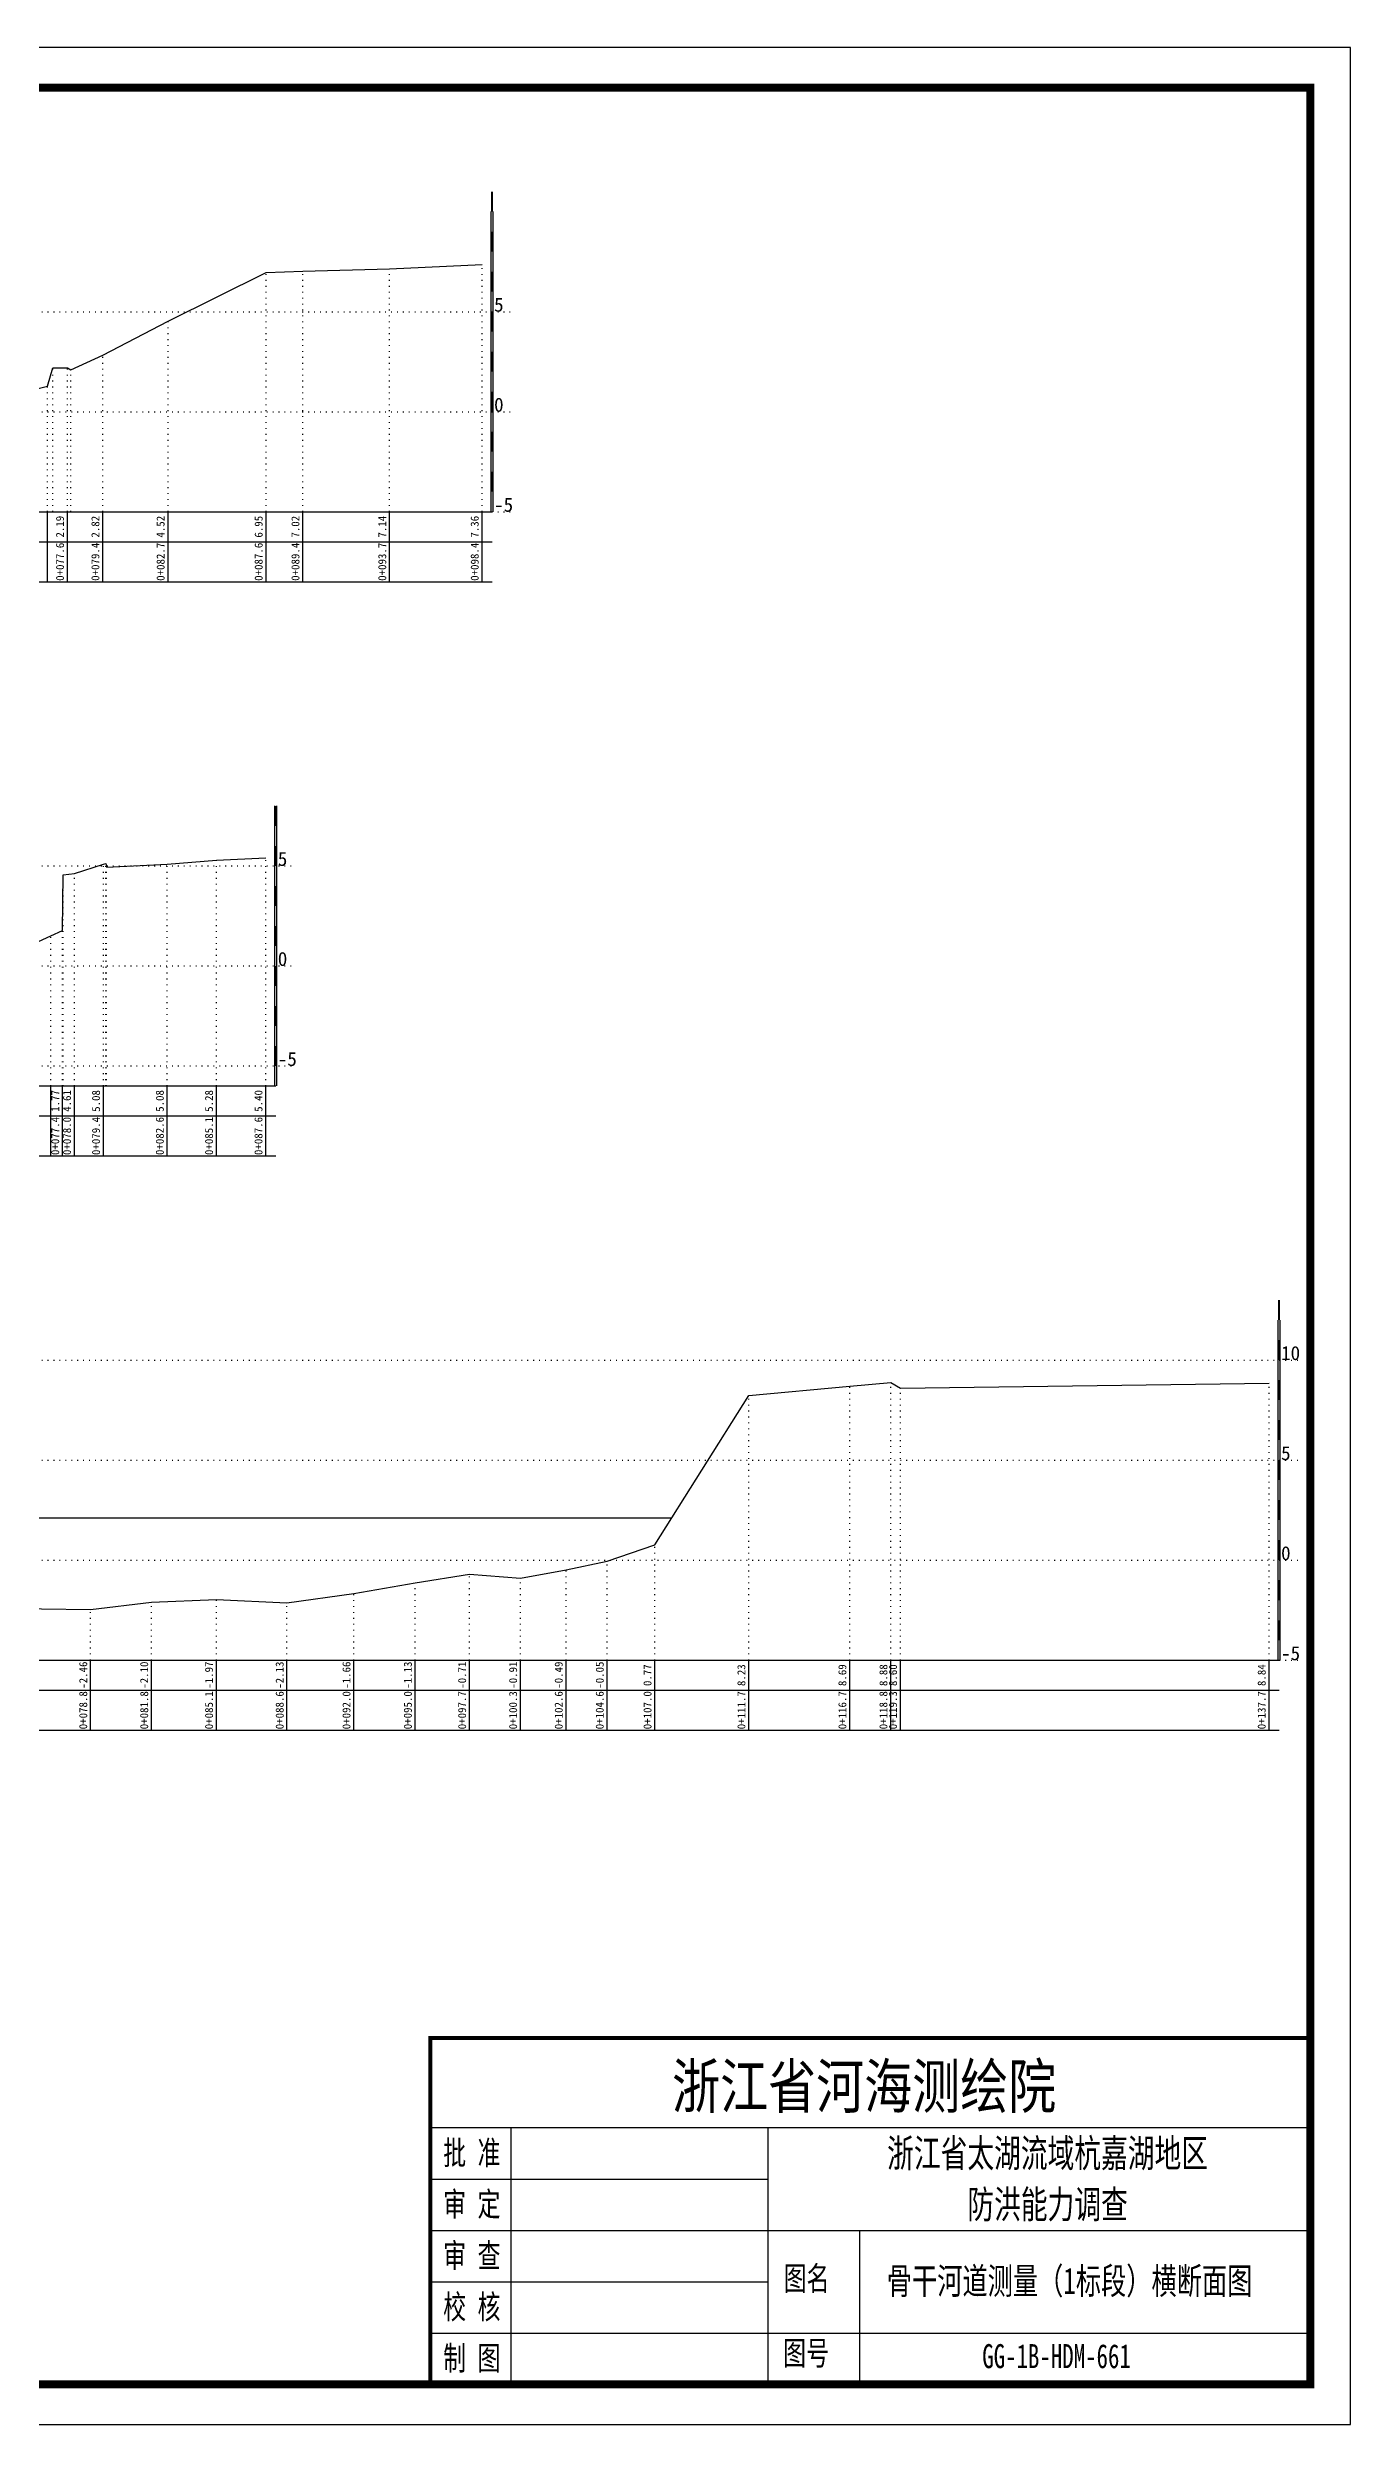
# Model space of a CAD drawing. Header units: millimetres. Extents: x 519117 to 521788, y 3371934 to 3372232.
# Drawn here: x 519373.7 to 519536.5, y 3371934.1 to 3372231.1 of the extents above; entities that cross this region are included whole.
import ezdxf
from ezdxf.enums import TextEntityAlignment as Align

# ---------------------------------------------------------------- set-up
doc = ezdxf.new("R2010")
doc.units = ezdxf.units.MM
doc.header["$LTSCALE"] = 0.4
doc.header["$MEASUREMENT"] = 0
doc.linetypes.add('X4', pattern=[1.6, 0, -1.6])
for name, color, linetype in [('DMX', 1, 'Continuous'), ('TEXT', 7, 'Continuous'), ('zdm1', 5, 'Continuous'), ('ZDMT5', 3, 'Continuous'), ('图层1', 4, 'Continuous'), ('图框', 7, 'Continuous')]:
    doc.layers.add(name, color=color, linetype=linetype)
doc.styles.add('HDM', font='仿宋_GB2312.ttf')
doc.styles.add('tk2', font='SimSun.ttf', dxfattribs={"width": 0.8})

msp = doc.modelspace()

# ---------------------------------------------------------------- linework, layer by layer
at = {"lineweight": 100, "const_width": 0.5}
msp.add_lwpolyline([(519531.53, 3371982.35), (519421.53, 3371982.35), (519421.53, 3371939.06), (519531.53, 3371939.06), (519531.53, 3371982.35)], dxfattribs=at)
at = {"layer": 'DMX', "linetype": 'Continuous', "flags": 128}
for points in [[(519362.71, 3372186.06), (519373.71, 3372188.74), (519374.38, 3372191.04), (519376.18, 3372191.04), (519376.61, 3372190.81), (519380.61, 3372192.61), (519388.76, 3372196.86), (519401.01, 3372202.94), (519405.61, 3372203.11), (519416.46, 3372203.41), (519428.01, 3372203.96)], [(519368.26, 3372117.36), (519374.11, 3372120.06), (519375.58, 3372120.74), (519375.66, 3372127.71), (519377.06, 3372127.84), (519380.68, 3372129.01), (519380.98, 3372129.11), (519381.08, 3372128.66), (519388.66, 3372129.01), (519394.81, 3372129.51), (519400.98, 3372129.81)], [(519366.78, 3372036.06), (519379.08, 3372035.91), (519386.71, 3372036.81), (519394.81, 3372037.14), (519403.63, 3372036.74), (519411.98, 3372037.91), (519419.66, 3372039.24), (519426.43, 3372040.29), (519432.81, 3372039.79), (519438.51, 3372040.84), (519443.63, 3372041.94), (519449.61, 3372043.99), (519461.33, 3372062.64), (519473.96, 3372063.79), (519479.08, 3372064.26), (519480.28, 3372063.56), (519526.36, 3372064.16)]]:
    msp.add_lwpolyline(points, dxfattribs=at)
at = {"layer": 'TEXT', "color": 0}
for p, q in [((519421.53, 3371971.15, 0), (519531.53, 3371971.15, 0)), ((519431.62, 3371971.15, 0), (519431.62, 3371945.48, 0)), ((519463.7, 3371971.15, 0), (519463.7, 3371945.48, 0)), ((519421.53, 3371964.73, 0), (519463.7, 3371964.73, 0)), ((519421.53, 3371958.31, 0), (519463.7, 3371958.31, 0)), ((519463.7, 3371958.31, 0), (519531.53, 3371958.31, 0)), ((519475.18, 3371958.31, 0), (519475.18, 3371939.06, 0)), ((519421.53, 3371951.9, 0), (519463.7, 3371951.9, 0)), ((519421.53, 3371945.48, 0), (519531.53, 3371945.48, 0)), ((519431.62, 3371945.48, 0), (519431.62, 3371939.06, 0)), ((519463.7, 3371945.48, 0), (519463.7, 3371939.06, 0))]:
    msp.add_line(p, q, dxfattribs=at)
at = {"layer": 'zdm1', "linetype": 'Continuous'}
for p, q in [((519429.13, 3372173.06), (519429.13, 3372210.56)), ((519429.38, 3372173.06), (519429.38, 3372210.56)), ((519182.11, 3372173.06), (519429.26, 3372173.06)), ((519170.86, 3372169.31), (519429.26, 3372169.31)), ((519170.86, 3372164.31), (519429.26, 3372164.31)), ((519402.11, 3372101.31), (519402.11, 3372136.31)), ((519402.36, 3372101.31), (519402.36, 3372136.31)), ((519182.11, 3372101.31), (519402.23, 3372101.31)), ((519170.86, 3372097.56), (519402.23, 3372097.56)), ((519170.86, 3372092.56), (519402.23, 3372092.56)), ((519527.48, 3372029.56), (519527.48, 3372072.06)), ((519527.73, 3372029.56), (519527.73, 3372072.06)), ((519182.11, 3372029.56), (519527.61, 3372029.56)), ((519170.86, 3372025.81), (519527.61, 3372025.81)), ((519170.86, 3372020.81), (519527.61, 3372020.81))]:
    msp.add_line(p, q, dxfattribs=at)
at = {"layer": 'zdm1', "linetype": 'X4'}
for p, q in [((519178.36, 3372198.06), (519431.76, 3372198.06)), ((519178.36, 3372185.56), (519431.76, 3372185.56)), ((519178.36, 3372173.06), (519431.76, 3372173.06)), ((519178.36, 3372128.81), (519404.73, 3372128.81)), ((519178.36, 3372116.31), (519404.73, 3372116.31)), ((519178.36, 3372103.81), (519404.73, 3372103.81)), ((519178.36, 3372067.06), (519530.11, 3372067.06)), ((519178.36, 3372054.56), (519530.11, 3372054.56)), ((519178.36, 3372042.06), (519530.11, 3372042.06)), ((519178.36, 3372029.56), (519530.11, 3372029.56))]:
    msp.add_line(p, q, dxfattribs=at)
at = {"layer": 'zdm1', "linetype": 'Continuous', "flags": 128}
for points in [[(519429.26, 3372210.56, 0.25, 0.25, 0), (519429.26, 3372213.06, 0.25, 0.25, 0)], [(519429.26, 3372205.56, 0.25, 0.25, 0), (519429.26, 3372208.06, 0.25, 0.25, 0)], [(519429.26, 3372200.56, 0.25, 0.25, 0), (519429.26, 3372203.06, 0.25, 0.25, 0)], [(519429.26, 3372195.56, 0.25, 0.25, 0), (519429.26, 3372198.06, 0.25, 0.25, 0)], [(519429.26, 3372190.56, 0.25, 0.25, 0), (519429.26, 3372193.06, 0.25, 0.25, 0)], [(519429.26, 3372185.56, 0.25, 0.25, 0), (519429.26, 3372188.06, 0.25, 0.25, 0)], [(519429.26, 3372180.56, 0.25, 0.25, 0), (519429.26, 3372183.06, 0.25, 0.25, 0)], [(519429.26, 3372175.56, 0.25, 0.25, 0), (519429.26, 3372178.06, 0.25, 0.25, 0)], [(519402.23, 3372133.81, 0.25, 0.25, 0), (519402.23, 3372136.31, 0.25, 0.25, 0)], [(519402.23, 3372128.81, 0.25, 0.25, 0), (519402.23, 3372131.31, 0.25, 0.25, 0)], [(519402.23, 3372123.81, 0.25, 0.25, 0), (519402.23, 3372126.31, 0.25, 0.25, 0)], [(519402.23, 3372118.81, 0.25, 0.25, 0), (519402.23, 3372121.31, 0.25, 0.25, 0)], [(519402.23, 3372113.81, 0.25, 0.25, 0), (519402.23, 3372116.31, 0.25, 0.25, 0)], [(519402.23, 3372108.81, 0.25, 0.25, 0), (519402.23, 3372111.31, 0.25, 0.25, 0)], [(519402.23, 3372103.81, 0.25, 0.25, 0), (519402.23, 3372106.31, 0.25, 0.25, 0)], [(519527.61, 3372072.06, 0.25, 0.25, 0), (519527.61, 3372074.56, 0.25, 0.25, 0)], [(519527.61, 3372067.06, 0.25, 0.25, 0), (519527.61, 3372069.56, 0.25, 0.25, 0)], [(519527.61, 3372062.06, 0.25, 0.25, 0), (519527.61, 3372064.56, 0.25, 0.25, 0)], [(519527.61, 3372057.06, 0.25, 0.25, 0), (519527.61, 3372059.56, 0.25, 0.25, 0)], [(519527.61, 3372052.06, 0.25, 0.25, 0), (519527.61, 3372054.56, 0.25, 0.25, 0)], [(519527.61, 3372047.06, 0.25, 0.25, 0), (519527.61, 3372049.56, 0.25, 0.25, 0)], [(519527.61, 3372042.06, 0.25, 0.25, 0), (519527.61, 3372044.56, 0.25, 0.25, 0)], [(519527.61, 3372037.06, 0.25, 0.25, 0), (519527.61, 3372039.56, 0.25, 0.25, 0)], [(519527.61, 3372032.06, 0.25, 0.25, 0), (519527.61, 3372034.56, 0.25, 0.25, 0)]]:
    msp.add_lwpolyline(points, format="xyseb", dxfattribs=at)
at = {"layer": 'ZDMT5', "linetype": 'X4'}
for p, q in [((519416.46, 3372173.06), (519416.46, 3372203.41)), ((519428.01, 3372173.06), (519428.01, 3372203.96)), ((519401.01, 3372173.06), (519401.01, 3372202.94)), ((519405.61, 3372173.06), (519405.61, 3372203.11)), ((519388.76, 3372173.06), (519388.76, 3372196.86)), ((519380.61, 3372173.06), (519380.61, 3372192.61)), ((519373.71, 3372173.06), (519373.71, 3372188.74)), ((519374.38, 3372173.06), (519374.38, 3372191.04)), ((519376.18, 3372173.06), (519376.18, 3372191.04)), ((519376.61, 3372173.06), (519376.61, 3372190.81)), ((519380.98, 3372101.31), (519380.98, 3372129.11)), ((519394.81, 3372101.31), (519394.81, 3372129.51)), ((519400.98, 3372101.31), (519400.98, 3372129.81)), ((519375.66, 3372101.31), (519375.66, 3372127.71)), ((519377.06, 3372101.31), (519377.06, 3372127.84)), ((519380.68, 3372101.31), (519380.68, 3372129.01)), ((519381.08, 3372101.31), (519381.08, 3372128.66)), ((519388.66, 3372101.31), (519388.66, 3372129.01)), ((519375.58, 3372101.31), (519375.58, 3372120.74)), ((519374.11, 3372101.31), (519374.11, 3372120.06)), ((519473.96, 3372029.56), (519473.96, 3372063.79)), ((519479.08, 3372029.56), (519479.08, 3372064.26)), ((519526.36, 3372029.56), (519526.36, 3372064.16)), ((519461.33, 3372029.56), (519461.33, 3372062.64)), ((519480.28, 3372029.56), (519480.28, 3372063.56)), ((519449.61, 3372029.56), (519449.61, 3372043.99)), ((519426.43, 3372029.56), (519426.43, 3372040.29)), ((519438.51, 3372029.56), (519438.51, 3372040.84)), ((519443.63, 3372029.56), (519443.63, 3372041.94)), ((519394.81, 3372029.56), (519394.81, 3372037.14)), ((519411.98, 3372029.56), (519411.98, 3372037.91)), ((519419.66, 3372029.56), (519419.66, 3372039.24)), ((519432.81, 3372029.56), (519432.81, 3372039.79)), ((519379.08, 3372029.56), (519379.08, 3372035.91)), ((519386.71, 3372029.56), (519386.71, 3372036.81)), ((519403.63, 3372029.56), (519403.63, 3372036.74))]:
    msp.add_line(p, q, dxfattribs=at)
at = {"layer": 'ZDMT5', "linetype": 'Continuous'}
for p, q in [((519373.71, 3372164.31), (519373.71, 3372173.06)), ((519376.18, 3372164.31), (519376.18, 3372173.06)), ((519380.61, 3372164.31), (519380.61, 3372173.06)), ((519388.76, 3372164.31), (519388.76, 3372173.06)), ((519401.01, 3372164.31), (519401.01, 3372173.06)), ((519405.61, 3372164.31), (519405.61, 3372173.06)), ((519416.46, 3372164.31), (519416.46, 3372173.06)), ((519428.01, 3372164.31), (519428.01, 3372173.06)), ((519374.11, 3372092.56), (519374.11, 3372101.31)), ((519375.58, 3372092.56), (519375.58, 3372101.31)), ((519377.06, 3372092.56), (519377.06, 3372101.31)), ((519380.68, 3372092.56), (519380.68, 3372101.31)), ((519388.66, 3372092.56), (519388.66, 3372101.31)), ((519394.81, 3372092.56), (519394.81, 3372101.31)), ((519400.98, 3372092.56), (519400.98, 3372101.31)), ((519379.08, 3372020.81), (519379.08, 3372029.56)), ((519386.71, 3372020.81), (519386.71, 3372029.56)), ((519394.81, 3372020.81), (519394.81, 3372029.56)), ((519403.63, 3372020.81), (519403.63, 3372029.56)), ((519411.98, 3372020.81), (519411.98, 3372029.56)), ((519419.66, 3372020.81), (519419.66, 3372029.56)), ((519426.43, 3372020.81), (519426.43, 3372029.56)), ((519432.81, 3372020.81), (519432.81, 3372029.56)), ((519438.51, 3372020.81), (519438.51, 3372029.56)), ((519443.63, 3372020.81), (519443.63, 3372029.56)), ((519449.61, 3372020.81), (519449.61, 3372029.56)), ((519461.33, 3372020.81), (519461.33, 3372029.56)), ((519473.96, 3372020.81), (519473.96, 3372029.56)), ((519479.08, 3372020.81), (519479.08, 3372029.56)), ((519480.28, 3372020.81), (519480.28, 3372029.56)), ((519526.36, 3372020.81), (519526.36, 3372029.56))]:
    msp.add_line(p, q, dxfattribs=at)
at = {"layer": '图层1', "color": 6, "linetype": 'Continuous', "flags": 128}
msp.add_lwpolyline([(519227.19, 3372047.36), (519451.73, 3372047.36)], dxfattribs=at)
at = {"layer": '图框', "flags": 128}
msp.add_lwpolyline([(519116.53, 3371934.06), (519536.53, 3371934.06), (519536.53, 3372231.06), (519116.53, 3372231.06)], close=True, dxfattribs=at)
at = {"layer": '图框', "const_width": 1, "flags": 128}
msp.add_lwpolyline([(519141.53, 3371939.06), (519531.53, 3371939.06), (519531.53, 3372226.06), (519141.53, 3372226.06)], close=True, dxfattribs=at)

# ---------------------------------------------------------------- texts
at = {"layer": 'TEXT', "color": 7, "ltscale": 8, "style": 'tk2'}
for tag, p, s, height, width in [('浙江省河海测绘院', (519451.75, 3371973.58, 0), '（单位名称）', 5.5, 0.8), ('批 准', (519423.15, 3371966.52, 0), '批准', 3, 0.7), ('审 定', (519423.15, 3371960.1, 0), '审定', 3, 0.7), ('审 查', (519423.15, 3371953.68, 0), '审 查', 3, 0.7), ('图名', (519465.69, 3371950.81, 0), '审查', 3, 0.7), ('校 核', (519423.15, 3371947.27, 0), '校 核', 3, 0.7), ('制 图', (519423.15, 3371940.85, 0), '制 图', 3, 0.7), ('图号', (519465.64, 3371941.48, 0), '图号', 3, 0.7)]:
    msp.add_attdef(tag, p, s, height=height, dxfattribs=dict(at, width=width))
at = {"layer": 'TEXT', "color": 0, "style": 'tk2', "width": 0.7}
for tag, text, height, p in [('浙江省太湖流域杭嘉湖地区', '浙江省太湖流域杭嘉湖地区', 3.5, (519498.68, 3371967.96, -206.67)), ('防洪能力调查', '防洪能力调查', 3.5, (519498.68, 3371961.57, -206.67)), ('骨干河道测量（1标段）横断面图', '骨干河道测量（1标段）横断面图', 3.3, (519501.43, 3371952, -206.67)), ('GG-1B-HDM-661', 'GG-1B-HDM-001', 3, (519499.8, 3371942.6, -206.67))]:
    msp.add_attdef(tag, text=text, height=height, dxfattribs=at).set_placement(p, align=Align.MIDDLE_CENTER)
at = {"layer": 'zdm1', "linetype": 'Continuous', "style": 'HDM'}
for s, p in [('5', (519429.51, 3372198.06)), ('0', (519429.51, 3372185.56)), ('-5', (519429.51, 3372173.06)), ('5', (519402.48, 3372128.81)), ('0', (519402.48, 3372116.31)), ('-5', (519402.48, 3372103.81)), ('10', (519527.86, 3372067.06)), ('5', (519527.86, 3372054.56)), ('0', (519527.86, 3372042.06)), ('-5', (519527.86, 3372029.56))]:
    msp.add_text(s, height=1.75, dxfattribs=at).set_placement(p)
at = {"layer": 'ZDMT5', "linetype": 'Continuous', "style": 'HDM'}
for s, p in [('2.19', (519376.06, 3372171.19)), ('2.82', (519380.48, 3372171.19)), ('4.52', (519388.63, 3372171.19)), ('6.95', (519400.88, 3372171.19)), ('7.02', (519405.48, 3372171.19)), ('7.14', (519416.33, 3372171.19)), ('7.36', (519427.88, 3372171.19)), ('0+077.6', (519376.06, 3372166.81)), ('0+079.4', (519380.48, 3372166.81)), ('0+082.7', (519388.63, 3372166.81)), ('0+087.6', (519400.88, 3372166.81)), ('0+089.4', (519405.48, 3372166.81)), ('0+093.7', (519416.33, 3372166.81)), ('0+098.4', (519427.88, 3372166.81)), ('1.77', (519375.46, 3372099.44)), ('4.61', (519376.93, 3372099.44)), ('5.08', (519380.56, 3372099.44)), ('5.08', (519388.53, 3372099.44)), ('5.28', (519394.68, 3372099.44)), ('5.40', (519400.86, 3372099.44)), ('0+077.4', (519375.46, 3372095.06)), ('0+078.0', (519376.93, 3372095.06)), ('0+079.4', (519380.56, 3372095.06)), ('0+082.6', (519388.53, 3372095.06)), ('0+085.1', (519394.68, 3372095.06)), ('0+087.6', (519400.86, 3372095.06)), ('-2.46', (519378.96, 3372027.69)), ('-2.10', (519386.58, 3372027.69)), ('-1.97', (519394.68, 3372027.69)), ('-2.13', (519403.51, 3372027.69)), ('-1.66', (519411.86, 3372027.69)), ('-1.13', (519419.53, 3372027.69)), ('-0.71', (519426.31, 3372027.69)), ('-0.91', (519432.68, 3372027.69)), ('-0.49', (519438.38, 3372027.69)), ('-0.05', (519443.51, 3372027.69)), ('0.77', (519449.48, 3372027.69)), ('8.23', (519461.21, 3372027.69)), ('8.69', (519473.83, 3372027.69)), ('8.88', (519478.96, 3372027.69)), ('8.60', (519480.16, 3372027.69)), ('8.84', (519526.23, 3372027.69)), ('0+078.8', (519378.96, 3372023.31)), ('0+081.8', (519386.58, 3372023.31)), ('0+085.1', (519394.68, 3372023.31)), ('0+088.6', (519403.51, 3372023.31)), ('0+092.0', (519411.86, 3372023.31)), ('0+095.0', (519419.53, 3372023.31)), ('0+097.7', (519426.31, 3372023.31)), ('0+100.3', (519432.68, 3372023.31)), ('0+102.6', (519438.38, 3372023.31)), ('0+104.6', (519443.51, 3372023.31)), ('0+107.0', (519449.48, 3372023.31)), ('0+111.7', (519461.21, 3372023.31)), ('0+116.7', (519473.83, 3372023.31)), ('0+118.8', (519478.96, 3372023.31)), ('0+119.3', (519480.16, 3372023.31)), ('0+137.7', (519526.23, 3372023.31))]:
    msp.add_text(s, height=1, rotation=90, dxfattribs=at).set_placement(p, align=Align.BOTTOM_CENTER)

doc.saveas('drawing.dxf')
